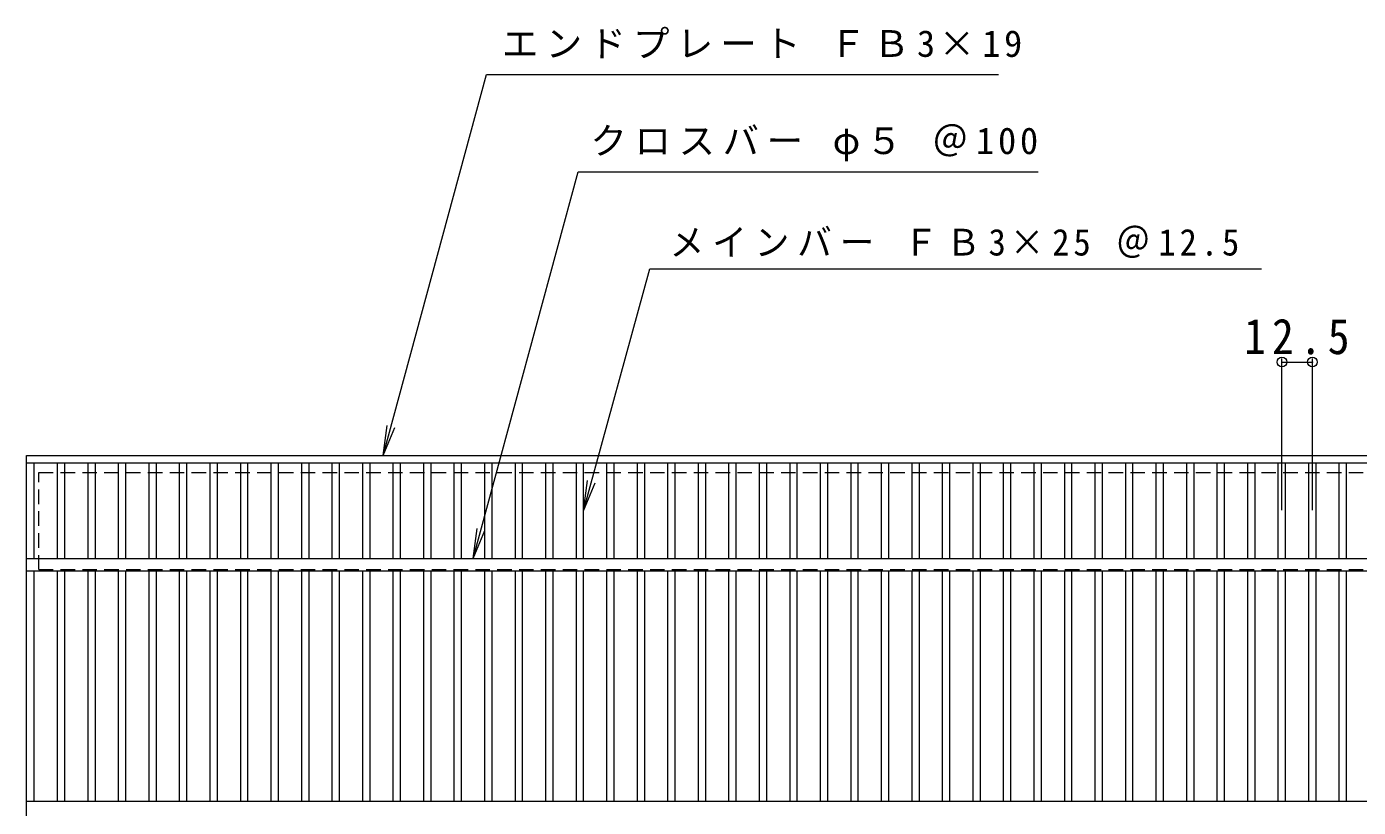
# Model space of a CAD drawing. Units: millimetres, scale not verified. Extents: x -796 to 892, y -682 to 648.
# Drawn here: x -794 to -245, y 327 to 648 of the extents above; entities that cross this region are included whole.
import ezdxf

# ---------------------------------------------------------------- set-up
doc = ezdxf.new("R2010")
doc.units = ezdxf.units.MM
doc.header["$LTSCALE"] = 5
doc.header["$PDMODE"] = 32
doc.header["$PDSIZE"] = 4
doc.linetypes.add('DASHED1', pattern=[1.8, 1.2, -0.6])
for name, color, linetype, lineweight in [('A-1_ピット', 2, 'Continuous', 9), ('A-2_蓋', 3, 'Continuous', 9), ('A-4_寸法', 7, 'Continuous', 9)]:
    doc.layers.add(name, color=color, linetype=linetype, lineweight=lineweight)
doc.styles.add('ＭＳ ゴシック', font='')
doc.styles.get('ＭＳ ゴシック').set_extended_font_data('MS Gothic')

msp = doc.modelspace()

# ---------------------------------------------------------------- linework, layer by layer
at = {"layer": 'A-1_ピット', "linetype": 'DASHED1'}
msp.add_line((-789.181, 424.712), (197.82, 424.712), dxfattribs=at)
msp.add_lwpolyline([(-789.181, 424.712), (-789.181, 464.712), (197.82, 464.712), (197.82, 424.712)], dxfattribs=at)
at = {"layer": 'A-2_蓋'}
for p, q in [((-794.181, 471.712), (202.82, 471.712)), ((-794.181, -18.288), (-794.181, 471.712)), ((-794.181, 468.712), (202.82, 468.712)), ((-791.18, 468.712), (-791.18, 429.213)), ((-781.42, 429.213), (-781.42, 468.712)), ((-778.42, 429.213), (-778.42, 468.712)), ((-768.84, 429.213), (-768.84, 468.712)), ((-765.84, 429.213), (-765.84, 468.712)), ((-756.26, 429.213), (-756.26, 468.712)), ((-753.26, 429.213), (-753.26, 468.712)), ((-743.68, 429.213), (-743.68, 468.712)), ((-740.68, 429.213), (-740.68, 468.712)), ((-731.1, 429.213), (-731.1, 468.712)), ((-728.1, 429.213), (-728.1, 468.712)), ((-718.52, 429.213), (-718.52, 468.712)), ((-715.52, 429.213), (-715.52, 468.712)), ((-705.94, 429.213), (-705.94, 468.712)), ((-702.94, 429.213), (-702.94, 468.712)), ((-693.36, 429.213), (-693.36, 468.712)), ((-690.36, 429.213), (-690.36, 468.712)), ((-680.78, 429.213), (-680.78, 468.712)), ((-677.78, 429.213), (-677.78, 468.712)), ((-668.2, 429.213), (-668.2, 468.712)), ((-665.2, 429.213), (-665.2, 468.712)), ((-655.62, 429.213), (-655.62, 468.712)), ((-652.62, 429.213), (-652.62, 468.712)), ((-643.04, 429.213), (-643.04, 468.712)), ((-640.04, 429.213), (-640.04, 468.712)), ((-630.46, 429.213), (-630.46, 468.712)), ((-627.46, 429.213), (-627.46, 468.712)), ((-617.88, 429.213), (-617.88, 468.712)), ((-614.88, 429.213), (-614.88, 468.712)), ((-605.3, 429.213), (-605.3, 468.712)), ((-602.3, 429.213), (-602.3, 468.712)), ((-592.72, 429.213), (-592.72, 468.712)), ((-589.72, 429.213), (-589.72, 468.712)), ((-580.14, 429.213), (-580.14, 468.712)), ((-577.14, 429.213), (-577.14, 468.712)), ((-567.56, 429.213), (-567.56, 468.712)), ((-564.56, 429.213), (-564.56, 468.712)), ((-554.98, 429.213), (-554.98, 468.712)), ((-551.98, 429.213), (-551.98, 468.712)), ((-542.4, 429.213), (-542.4, 468.712)), ((-539.4, 429.213), (-539.4, 468.712)), ((-529.82, 429.213), (-529.82, 468.712)), ((-526.82, 429.213), (-526.82, 468.712)), ((-517.24, 429.213), (-517.24, 468.712)), ((-514.24, 429.213), (-514.24, 468.712)), ((-504.66, 429.213), (-504.66, 468.712)), ((-501.66, 429.213), (-501.66, 468.712)), ((-492.08, 429.213), (-492.08, 468.712)), ((-489.08, 429.213), (-489.08, 468.712)), ((-479.5, 429.213), (-479.5, 468.712)), ((-476.5, 429.213), (-476.5, 468.712)), ((-466.92, 429.213), (-466.92, 468.712)), ((-463.92, 429.213), (-463.92, 468.712)), ((-454.34, 429.213), (-454.34, 468.712)), ((-451.34, 429.213), (-451.34, 468.712)), ((-441.76, 429.213), (-441.76, 468.712)), ((-438.76, 429.213), (-438.76, 468.712)), ((-429.18, 429.213), (-429.18, 468.712)), ((-426.179, 429.213), (-426.179, 468.712)), ((-416.6, 429.213), (-416.6, 468.712)), ((-413.6, 429.213), (-413.6, 468.712)), ((-404.02, 429.213), (-404.02, 468.712)), ((-401.02, 429.213), (-401.02, 468.712)), ((-391.44, 429.213), (-391.44, 468.712)), ((-388.44, 429.213), (-388.44, 468.712)), ((-378.86, 429.213), (-378.86, 468.712)), ((-375.86, 429.213), (-375.86, 468.712)), ((-366.279, 429.213), (-366.279, 468.712)), ((-363.28, 429.213), (-363.28, 468.712)), ((-353.7, 429.213), (-353.7, 468.712)), ((-350.7, 429.213), (-350.7, 468.712)), ((-341.12, 429.213), (-341.12, 468.712)), ((-338.12, 429.213), (-338.12, 468.712)), ((-328.54, 429.213), (-328.54, 468.712)), ((-325.54, 429.213), (-325.54, 468.712)), ((-315.96, 429.213), (-315.96, 468.712)), ((-312.959, 429.213), (-312.959, 468.712)), ((-303.38, 429.213), (-303.38, 468.712)), ((-300.379, 429.213), (-300.379, 468.712)), ((-290.8, 429.213), (-290.8, 468.712)), ((-287.799, 429.213), (-287.799, 468.712)), ((-278.22, 429.213), (-278.22, 468.712)), ((-275.219, 429.213), (-275.219, 468.712)), ((-265.64, 429.213), (-265.64, 468.712)), ((-262.639, 429.213), (-262.639, 468.712)), ((-253.06, 429.213), (-253.06, 468.712)), ((-250.059, 429.213), (-250.059, 468.712)), ((-794.181, 429.213), (202.82, 429.213)), ((-794.181, 424.212), (202.82, 424.212)), ((-791.18, 424.212), (-791.18, 329.212)), ((-781.42, 329.212), (-781.42, 424.212)), ((-778.42, 329.212), (-778.42, 424.212)), ((-768.84, 329.212), (-768.84, 424.212)), ((-765.84, 329.212), (-765.84, 424.212)), ((-756.26, 329.212), (-756.26, 424.212)), ((-753.26, 329.212), (-753.26, 424.212)), ((-743.68, 329.212), (-743.68, 424.212)), ((-740.68, 329.212), (-740.68, 424.212)), ((-731.1, 329.212), (-731.1, 424.212)), ((-728.1, 329.212), (-728.1, 424.212)), ((-718.52, 329.212), (-718.52, 424.212)), ((-715.52, 329.212), (-715.52, 424.212)), ((-705.94, 329.212), (-705.94, 424.212)), ((-702.94, 329.212), (-702.94, 424.212)), ((-693.36, 329.212), (-693.36, 424.212)), ((-690.36, 329.212), (-690.36, 424.212)), ((-680.78, 329.212), (-680.78, 424.212)), ((-677.78, 329.212), (-677.78, 424.212)), ((-668.2, 329.212), (-668.2, 424.212)), ((-665.2, 329.212), (-665.2, 424.212)), ((-655.62, 329.212), (-655.62, 424.212)), ((-652.62, 329.212), (-652.62, 424.212)), ((-643.04, 329.212), (-643.04, 424.212)), ((-640.04, 329.212), (-640.04, 424.212)), ((-630.46, 329.212), (-630.46, 424.212)), ((-627.46, 329.212), (-627.46, 424.212)), ((-617.88, 329.212), (-617.88, 424.212)), ((-614.88, 329.212), (-614.88, 424.212)), ((-605.3, 329.212), (-605.3, 424.212)), ((-602.3, 329.212), (-602.3, 424.212)), ((-592.72, 329.212), (-592.72, 424.212)), ((-589.72, 329.212), (-589.72, 424.212)), ((-580.14, 329.212), (-580.14, 424.212)), ((-577.14, 329.212), (-577.14, 424.212)), ((-567.56, 329.212), (-567.56, 424.212)), ((-564.56, 329.212), (-564.56, 424.212)), ((-554.98, 329.212), (-554.98, 424.212)), ((-551.98, 329.212), (-551.98, 424.212)), ((-542.4, 329.212), (-542.4, 424.212)), ((-539.4, 329.212), (-539.4, 424.212)), ((-529.82, 329.212), (-529.82, 424.212)), ((-526.82, 329.212), (-526.82, 424.212)), ((-517.24, 329.212), (-517.24, 424.212)), ((-514.24, 329.212), (-514.24, 424.212)), ((-504.66, 329.212), (-504.66, 424.212)), ((-501.66, 329.212), (-501.66, 424.212)), ((-492.08, 329.212), (-492.08, 424.212)), ((-489.08, 329.212), (-489.08, 424.212)), ((-479.5, 329.212), (-479.5, 424.212)), ((-476.5, 329.212), (-476.5, 424.212)), ((-466.92, 329.212), (-466.92, 424.212)), ((-463.92, 329.212), (-463.92, 424.212)), ((-454.34, 329.212), (-454.34, 424.212)), ((-451.34, 329.212), (-451.34, 424.212)), ((-441.76, 329.212), (-441.76, 424.212)), ((-438.76, 329.212), (-438.76, 424.212)), ((-429.18, 329.212), (-429.18, 424.212)), ((-426.179, 329.212), (-426.179, 424.212)), ((-416.6, 329.212), (-416.6, 424.212)), ((-413.6, 329.212), (-413.6, 424.212)), ((-404.02, 329.212), (-404.02, 424.212)), ((-401.02, 329.212), (-401.02, 424.212)), ((-391.44, 329.212), (-391.44, 424.212)), ((-388.44, 329.212), (-388.44, 424.212)), ((-378.86, 329.212), (-378.86, 424.212)), ((-375.86, 329.212), (-375.86, 424.212)), ((-366.279, 329.212), (-366.279, 424.212)), ((-363.28, 329.212), (-363.28, 424.212)), ((-353.7, 329.212), (-353.7, 424.212)), ((-350.7, 329.212), (-350.7, 424.212)), ((-341.12, 329.212), (-341.12, 424.212)), ((-338.12, 329.212), (-338.12, 424.212)), ((-328.54, 329.212), (-328.54, 424.212)), ((-325.54, 329.212), (-325.54, 424.212)), ((-315.96, 329.212), (-315.96, 424.212)), ((-312.959, 329.212), (-312.959, 424.212)), ((-303.38, 329.212), (-303.38, 424.212)), ((-300.379, 329.212), (-300.379, 424.212)), ((-290.8, 329.212), (-290.8, 424.212)), ((-287.799, 329.212), (-287.799, 424.212)), ((-278.22, 329.212), (-278.22, 424.212)), ((-275.219, 329.212), (-275.219, 424.212)), ((-265.64, 329.212), (-265.64, 424.212)), ((-262.639, 329.212), (-262.639, 424.212)), ((-253.06, 329.212), (-253.06, 424.212)), ((-250.059, 329.212), (-250.059, 424.212)), ((-794.181, 329.211), (202.82, 329.211))]:
    msp.add_line(p, q, dxfattribs=at)
at = {"layer": 'A-4_寸法'}
for p, q in [((-610.09, 429.213), (-566.781, 588.676)), ((-566.781, 588.676), (-377.215, 588.676)), ((-564.56, 448.962), (-537.261, 548.676)), ((-537.261, 548.676), (-285.091, 548.676)), ((-276.72, 449.182), (-276.72, 511.753)), ((-264.14, 449.182), (-264.14, 511.753)), ((-276.72, 510.253), (-264.14, 510.253)), ((-647.217, 471.712), (-645.585, 484.105)), ((-647.217, 471.712), (-642.434, 483.26)), ((-564.56, 448.962), (-562.928, 461.355)), ((-564.56, 448.962), (-559.776, 460.511)), ((-610.09, 429.213), (-608.458, 441.606)), ((-610.09, 429.213), (-605.306, 440.761))]:
    msp.add_line(p, q, dxfattribs=at)
msp.add_lwpolyline([(-647.217, 471.712), (-604.578, 628.676), (-393.541, 628.676)], dxfattribs=at)
for p in [(-276.72, 510.253), (-264.14, 510.253)]:
    msp.add_point(p, dxfattribs=at)

# ---------------------------------------------------------------- texts
at = {"layer": 'A-4_寸法', "char_height": 11, "attachment_point": 7, "style": 'ＭＳ ゴシック'}
for s, insert in [('\\T1.2;エンドプレート\\~ＦＢ3×19', (-598.203, 635.354)), ('\\T1.21;クロスバー\\~φ５\\~＠100', (-561.755, 592.951)), ('\\T1.23;\\W0.95;メインバー\\~ＦＢ3×25\\~＠12.5', (-529.113, 553.097))]:
    msp.add_mtext(s, dxfattribs=dict(at, insert=insert))
at = {"layer": 'A-4_寸法', "color": 2, "insert": (-292.305, 513.253), "char_height": 14.66, "attachment_point": 7, "style": 'ＭＳ ゴシック'}
msp.add_mtext('\\T1.28;\\W0.9;12.5', dxfattribs=at)

doc.saveas('drawing.dxf')
